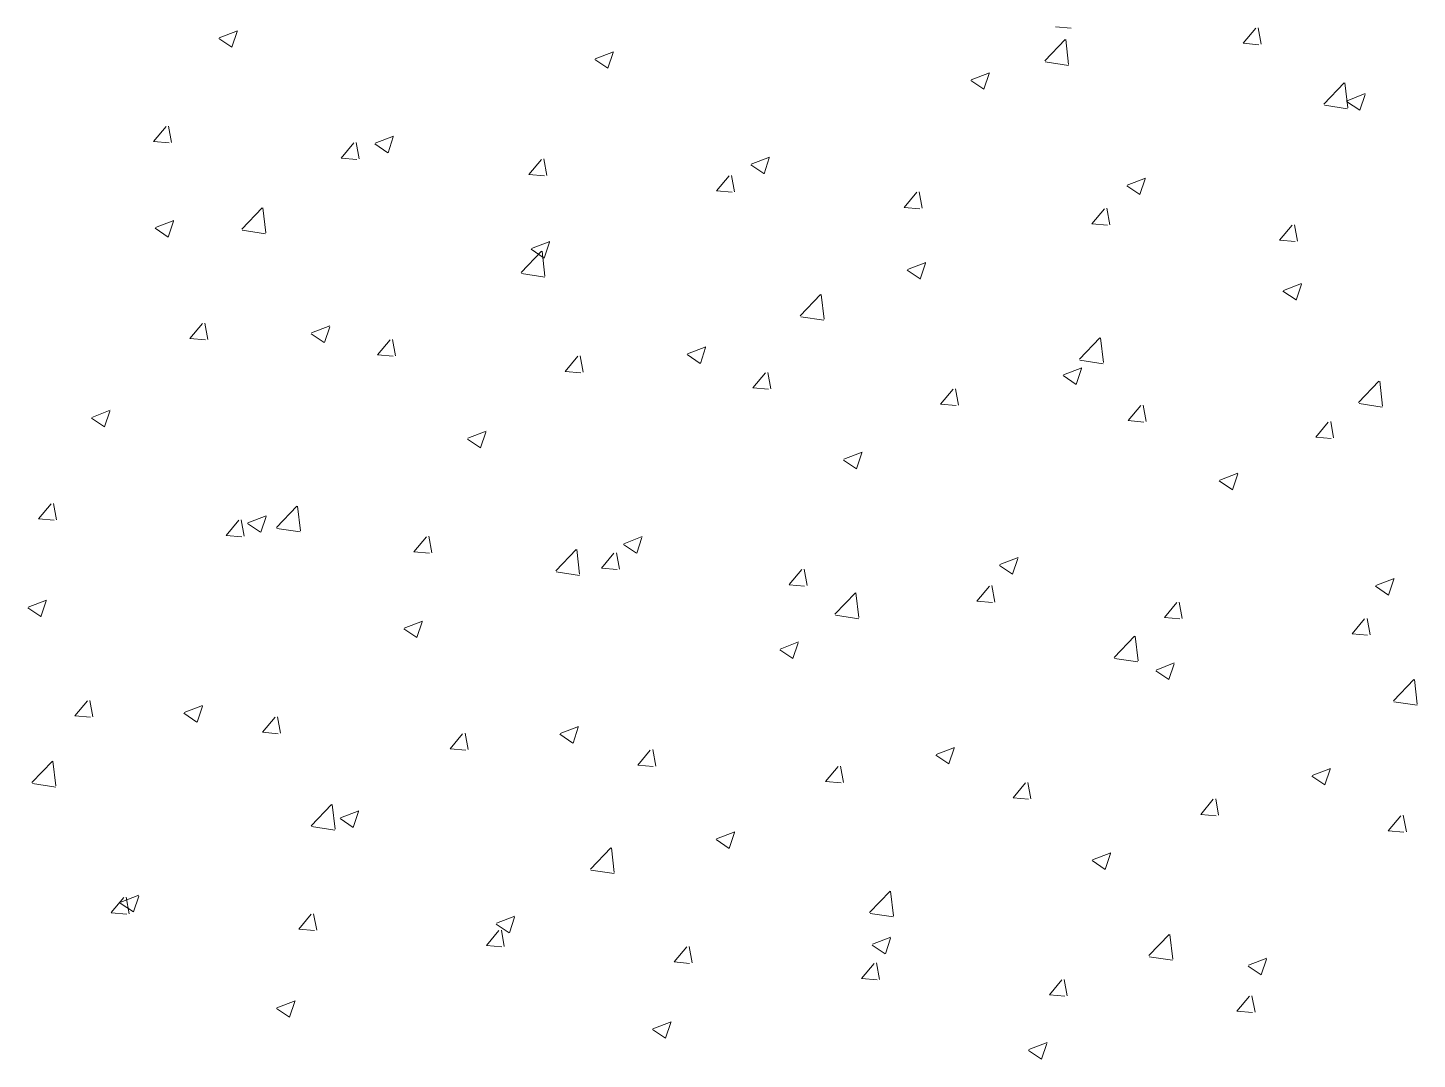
# Model space of a CAD drawing. Header units: millimetres. Extents: x -9869 to 940, y 100 to 694.
# Drawn here: x 455.12 to 468.82, y 348.97 to 359.15 of the extents above; entities that cross this region are included whole.
import ezdxf

# ---------------------------------------------------------------- set-up
doc = ezdxf.new("R2010")
doc.units = ezdxf.units.MM
doc.layers.add('Alvenaria', color=8, linetype='Continuous', lineweight=9)

msp = doc.modelspace()

# ---------------------------------------------------------------- linework, layer by layer
at = {"layer": 'Alvenaria'}
for p, q in [((465.255, 359.155), (465.41, 359.141)), ((467.107, 358.993), (467.231, 359.141)), ((467.284, 358.984), (467.254, 359.145)), ((457.001, 359.04), (457.129, 358.954)), ((457.004, 359.047), (457.185, 359.117)), ((457.13, 358.953), (457.182, 359.109)), ((465.15, 358.82), (465.351, 359.029)), ((465.385, 358.785), (465.357, 359.03)), ((460.713, 358.841), (460.894, 358.91)), ((460.839, 358.747), (460.892, 358.902)), ((467.107, 358.993), (467.261, 358.979)), ((460.71, 358.833), (460.838, 358.747)), ((465.154, 358.81), (465.384, 358.775)), ((464.419, 358.627), (464.548, 358.54)), ((464.423, 358.634), (464.603, 358.703)), ((464.549, 358.54), (464.601, 358.696)), ((467.904, 358.393), (468.105, 358.602)), ((468.14, 358.358), (468.111, 358.603)), ((468.132, 358.427), (468.312, 358.497)), ((468.258, 358.333), (468.31, 358.489)), ((467.909, 358.383), (468.138, 358.348)), ((468.128, 358.42), (468.257, 358.333)), ((456.357, 358.023), (456.482, 358.172)), ((456.535, 358.014), (456.505, 358.176)), ((458.545, 358.008), (458.725, 358.078)), ((458.671, 357.914), (458.723, 358.07)), ((456.357, 358.023), (456.511, 358.01)), ((458.208, 357.861), (458.333, 358.01)), ((458.386, 357.852), (458.356, 358.014)), ((458.541, 358.001), (458.67, 357.914)), ((458.208, 357.861), (458.363, 357.848)), ((460.06, 357.699), (460.184, 357.848)), ((460.237, 357.69), (460.207, 357.852)), ((462.251, 357.794), (462.379, 357.708)), ((462.254, 357.802), (462.435, 357.871)), ((462.38, 357.707), (462.432, 357.863)), ((460.06, 357.699), (460.214, 357.686)), ((461.911, 357.537), (462.035, 357.686)), ((462.089, 357.528), (462.059, 357.69)), ((465.963, 357.595), (466.144, 357.664)), ((466.089, 357.501), (466.141, 357.657)), ((461.911, 357.537), (462.065, 357.524)), ((463.762, 357.375), (463.887, 357.524)), ((463.94, 357.366), (463.91, 357.528)), ((465.96, 357.588), (466.088, 357.501)), ((457.228, 357.16), (457.429, 357.37)), ((457.464, 357.125), (457.435, 357.37)), ((463.762, 357.375), (463.916, 357.362)), ((465.613, 357.213), (465.738, 357.362)), ((465.791, 357.204), (465.761, 357.366)), ((456.376, 357.176), (456.557, 357.245)), ((456.502, 357.082), (456.554, 357.238)), ((456.373, 357.169), (456.501, 357.082)), ((457.233, 357.151), (457.462, 357.115)), ((465.613, 357.213), (465.768, 357.2)), ((467.465, 357.052), (467.589, 357.2)), ((467.642, 357.042), (467.612, 357.204)), ((460.082, 356.962), (460.21, 356.875)), ((460.085, 356.969), (460.266, 357.039)), ((460.211, 356.875), (460.264, 357.031)), ((467.465, 357.051), (467.619, 357.038)), ((459.983, 356.733), (460.184, 356.942)), ((460.218, 356.698), (460.19, 356.943)), ((463.795, 356.762), (463.975, 356.832)), ((463.921, 356.668), (463.973, 356.824)), ((459.987, 356.723), (460.217, 356.688)), ((463.791, 356.755), (463.92, 356.669)), ((467.5, 356.548), (467.629, 356.462)), ((467.504, 356.556), (467.684, 356.625)), ((467.63, 356.461), (467.682, 356.617)), ((462.737, 356.306), (462.938, 356.515)), ((462.973, 356.271), (462.944, 356.516)), ((462.742, 356.296), (462.971, 356.261)), ((456.715, 356.082), (456.84, 356.23)), ((456.893, 356.073), (456.863, 356.234)), ((457.913, 356.129), (458.042, 356.043)), ((457.917, 356.137), (458.097, 356.206)), ((458.043, 356.042), (458.095, 356.198)), ((456.715, 356.082), (456.87, 356.068)), ((458.567, 355.92), (458.691, 356.068)), ((458.744, 355.911), (458.714, 356.072)), ((461.626, 355.93), (461.807, 355.999)), ((461.752, 355.836), (461.804, 355.992)), ((465.492, 355.878), (465.693, 356.088)), ((465.728, 355.844), (465.699, 356.089)), ((458.567, 355.92), (458.721, 355.906)), ((460.418, 355.758), (460.542, 355.906)), ((460.595, 355.749), (460.566, 355.91)), ((461.623, 355.923), (461.751, 355.836)), ((465.496, 355.869), (465.726, 355.833)), ((460.418, 355.758), (460.572, 355.744)), ((462.269, 355.596), (462.394, 355.744)), ((462.447, 355.587), (462.417, 355.748)), ((465.332, 355.716), (465.46, 355.629)), ((465.335, 355.723), (465.516, 355.793)), ((465.461, 355.629), (465.513, 355.785)), ((462.269, 355.596), (462.423, 355.582)), ((464.12, 355.434), (464.245, 355.582)), ((464.298, 355.425), (464.268, 355.586)), ((468.246, 355.451), (468.447, 355.661)), ((468.482, 355.416), (468.454, 355.661)), ((468.251, 355.442), (468.48, 355.406)), ((455.748, 355.304), (455.929, 355.374)), ((455.874, 355.21), (455.926, 355.366)), ((464.12, 355.434), (464.275, 355.42)), ((465.972, 355.272), (466.096, 355.42)), ((466.149, 355.263), (466.119, 355.425)), ((455.745, 355.297), (455.873, 355.21)), ((459.457, 355.098), (459.638, 355.167)), ((465.972, 355.272), (466.126, 355.258)), ((467.823, 355.11), (467.947, 355.258)), ((468, 355.101), (467.971, 355.263)), ((459.454, 355.09), (459.582, 355.004)), ((459.583, 355.003), (459.636, 355.159)), ((467.823, 355.11), (467.977, 355.096)), ((463.167, 354.891), (463.347, 354.96)), ((463.293, 354.797), (463.345, 354.953)), ((463.163, 354.883), (463.292, 354.797)), ((466.876, 354.684), (467.056, 354.753)), ((466.872, 354.677), (467.001, 354.59)), ((467.002, 354.59), (467.054, 354.746)), ((455.222, 354.302), (455.347, 354.451)), ((455.4, 354.293), (455.37, 354.455)), ((457.57, 354.219), (457.771, 354.428)), ((457.806, 354.184), (457.778, 354.429)), ((455.222, 354.302), (455.376, 354.289)), ((457.073, 354.14), (457.198, 354.289)), ((457.251, 354.131), (457.221, 354.293)), ((457.285, 354.258), (457.414, 354.171)), ((457.289, 354.265), (457.469, 354.334)), ((457.415, 354.171), (457.467, 354.327)), ((457.575, 354.209), (457.804, 354.174)), ((457.073, 354.14), (457.228, 354.127)), ((458.925, 353.979), (459.049, 354.127)), ((459.102, 353.969), (459.072, 354.131)), ((460.998, 354.058), (461.179, 354.128)), ((461.124, 353.964), (461.176, 354.12)), ((458.925, 353.978), (459.079, 353.965)), ((460.325, 353.791), (460.526, 354.001)), ((460.561, 353.757), (460.532, 354.002)), ((460.776, 353.817), (460.9, 353.965)), ((460.954, 353.807), (460.924, 353.969)), ((460.995, 354.051), (461.123, 353.964)), ((460.776, 353.816), (460.93, 353.803)), ((462.627, 353.655), (462.752, 353.803)), ((462.805, 353.645), (462.775, 353.807)), ((464.704, 353.844), (464.832, 353.758)), ((464.707, 353.852), (464.888, 353.921)), ((464.833, 353.757), (464.885, 353.913)), ((460.329, 353.782), (460.559, 353.746)), ((468.416, 353.645), (468.597, 353.714)), ((468.542, 353.551), (468.595, 353.707)), ((462.627, 353.654), (462.781, 353.641)), ((463.079, 353.364), (463.281, 353.574)), ((463.315, 353.329), (463.287, 353.574)), ((464.478, 353.493), (464.603, 353.641)), ((464.656, 353.483), (464.626, 353.645)), ((468.413, 353.638), (468.541, 353.551)), ((455.117, 353.425), (455.245, 353.339)), ((455.12, 353.433), (455.301, 353.502)), ((455.246, 353.338), (455.298, 353.494)), ((464.478, 353.492), (464.633, 353.479)), ((466.33, 353.331), (466.454, 353.479)), ((466.507, 353.321), (466.477, 353.483)), ((458.829, 353.226), (459.01, 353.295)), ((458.955, 353.132), (459.008, 353.288)), ((463.084, 353.355), (463.314, 353.319)), ((466.33, 353.331), (466.484, 353.317)), ((468.181, 353.169), (468.305, 353.317)), ((468.359, 353.159), (468.329, 353.321)), ((458.826, 353.219), (458.954, 353.132)), ((465.834, 352.937), (466.035, 353.147)), ((466.07, 352.902), (466.041, 353.147)), ((468.181, 353.169), (468.335, 353.155)), ((462.535, 353.012), (462.664, 352.925)), ((462.539, 353.019), (462.719, 353.089)), ((462.665, 352.925), (462.717, 353.081)), ((465.839, 352.927), (466.068, 352.892)), ((466.248, 352.812), (466.428, 352.882)), ((466.374, 352.718), (466.426, 352.874)), ((466.244, 352.805), (466.373, 352.719)), ((468.589, 352.51), (468.79, 352.719)), ((468.824, 352.475), (468.796, 352.72)), ((455.58, 352.361), (455.705, 352.509)), ((455.758, 352.352), (455.728, 352.513)), ((456.661, 352.393), (456.841, 352.463)), ((456.787, 352.299), (456.839, 352.455)), ((468.593, 352.5), (468.823, 352.465)), ((455.58, 352.361), (455.735, 352.347)), ((456.657, 352.386), (456.786, 352.3)), ((457.432, 352.199), (457.556, 352.347)), ((457.609, 352.19), (457.579, 352.352)), ((457.432, 352.199), (457.586, 352.185)), ((459.283, 352.037), (459.407, 352.185)), ((459.46, 352.028), (459.431, 352.19)), ((460.367, 352.179), (460.495, 352.093)), ((460.37, 352.187), (460.551, 352.256)), ((460.496, 352.092), (460.548, 352.248)), ((459.283, 352.037), (459.437, 352.023)), ((461.134, 351.875), (461.258, 352.023)), ((461.312, 351.866), (461.282, 352.028)), ((464.079, 351.98), (464.26, 352.049)), ((464.205, 351.886), (464.257, 352.042)), ((455.158, 351.704), (455.359, 351.914)), ((455.394, 351.67), (455.365, 351.915)), ((461.134, 351.875), (461.288, 351.862)), ((464.076, 351.973), (464.204, 351.886)), ((462.985, 351.713), (463.11, 351.861)), ((463.163, 351.704), (463.133, 351.866)), ((467.785, 351.766), (467.913, 351.679)), ((467.788, 351.773), (467.969, 351.843)), ((467.914, 351.679), (467.967, 351.835)), ((455.163, 351.695), (455.392, 351.659)), ((462.985, 351.713), (463.14, 351.7)), ((464.837, 351.551), (464.961, 351.699)), ((465.014, 351.542), (464.984, 351.704)), ((457.913, 351.277), (458.114, 351.487)), ((458.148, 351.242), (458.12, 351.487)), ((464.837, 351.551), (464.991, 351.538)), ((466.688, 351.389), (466.812, 351.538)), ((466.865, 351.38), (466.836, 351.542)), ((458.198, 351.347), (458.326, 351.26)), ((458.201, 351.354), (458.382, 351.424)), ((458.327, 351.26), (458.38, 351.416)), ((466.688, 351.389), (466.842, 351.376)), ((468.539, 351.227), (468.664, 351.376)), ((468.717, 351.218), (468.687, 351.38)), ((457.917, 351.268), (458.147, 351.232)), ((461.911, 351.148), (462.091, 351.217)), ((462.037, 351.053), (462.089, 351.209)), ((468.539, 351.227), (468.693, 351.214)), ((460.667, 350.85), (460.868, 351.06)), ((460.903, 350.815), (460.874, 351.06)), ((461.907, 351.14), (462.036, 351.054)), ((465.616, 350.934), (465.745, 350.847)), ((465.62, 350.941), (465.8, 351.01)), ((465.746, 350.847), (465.798, 351.003)), ((460.672, 350.84), (460.901, 350.805)), ((455.938, 350.42), (456.063, 350.568)), ((456.029, 350.515), (456.158, 350.428)), ((456.033, 350.522), (456.213, 350.591)), ((456.116, 350.41), (456.086, 350.572)), ((456.159, 350.428), (456.211, 350.584)), ((463.422, 350.423), (463.623, 350.632)), ((463.657, 350.388), (463.629, 350.633)), ((455.938, 350.419), (456.093, 350.406)), ((457.79, 350.258), (457.914, 350.406)), ((457.967, 350.248), (457.937, 350.41)), ((459.742, 350.315), (459.923, 350.384)), ((459.868, 350.221), (459.92, 350.377)), ((463.426, 350.413), (463.656, 350.378)), ((457.79, 350.258), (457.944, 350.244)), ((459.641, 350.096), (459.765, 350.244)), ((459.739, 350.308), (459.867, 350.221)), ((459.818, 350.086), (459.789, 350.248)), ((459.641, 350.096), (459.795, 350.082)), ((463.448, 350.101), (463.576, 350.014)), ((463.451, 350.108), (463.632, 350.178)), ((463.577, 350.014), (463.629, 350.17)), ((466.176, 349.996), (466.377, 350.205)), ((466.412, 349.961), (466.383, 350.206)), ((461.492, 349.934), (461.617, 350.082)), ((461.67, 349.924), (461.64, 350.086)), ((466.181, 349.986), (466.41, 349.95)), ((467.16, 349.902), (467.341, 349.971)), ((467.286, 349.807), (467.339, 349.963)), ((461.492, 349.934), (461.646, 349.92)), ((463.343, 349.772), (463.468, 349.92)), ((463.521, 349.762), (463.491, 349.924)), ((467.157, 349.894), (467.285, 349.808)), ((463.343, 349.772), (463.498, 349.758)), ((465.195, 349.61), (465.319, 349.758)), ((465.372, 349.6), (465.342, 349.762)), ((457.573, 349.483), (457.754, 349.552)), ((457.699, 349.388), (457.752, 349.544)), ((465.195, 349.61), (465.349, 349.596)), ((467.046, 349.448), (467.17, 349.596)), ((467.224, 349.438), (467.194, 349.6)), ((457.57, 349.475), (457.698, 349.389)), ((467.046, 349.448), (467.2, 349.434)), ((461.283, 349.276), (461.463, 349.345)), ((461.409, 349.182), (461.461, 349.338)), ((461.279, 349.269), (461.408, 349.182)), ((464.992, 349.069), (465.172, 349.139)), ((464.988, 349.062), (465.117, 348.975)), ((465.118, 348.975), (465.17, 349.131))]:
    msp.add_line(p, q, dxfattribs=at)

doc.saveas('drawing.dxf')
